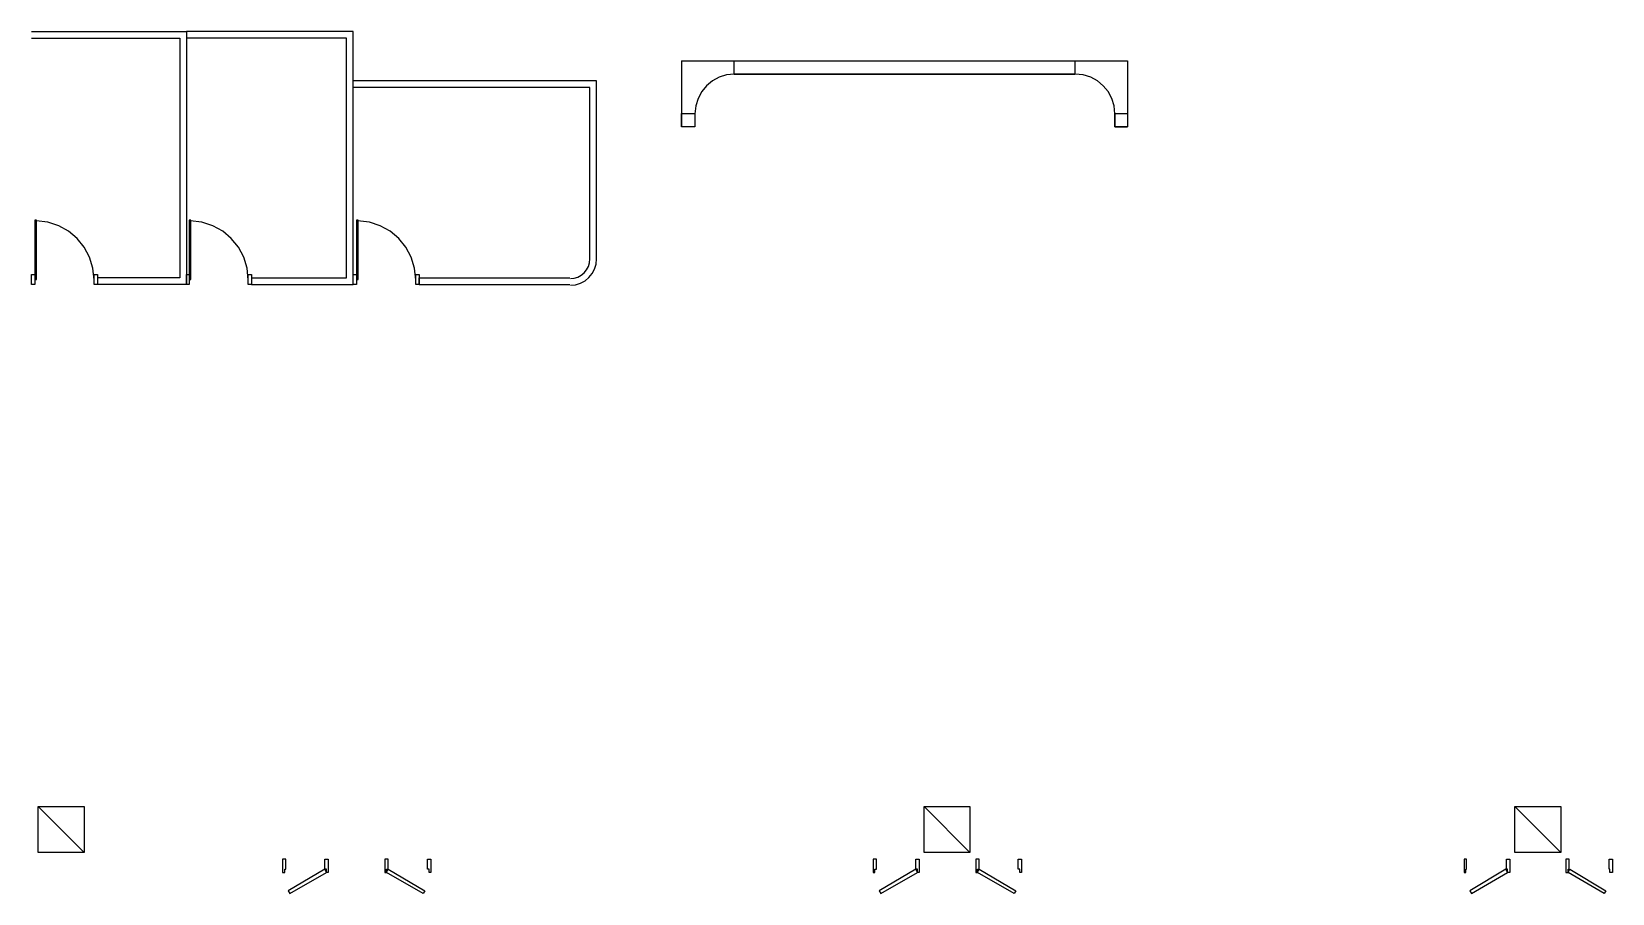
# Model space of a CAD drawing. Header units: millimetres. Extents: x -1062 to 473405, y -148599 to 38948.
# Drawn here: x -465 to 23614, y -98599 to -85478 of the extents above; entities that cross this region are included whole.
import ezdxf

# ---------------------------------------------------------------- set-up
doc = ezdxf.new("R2010")
doc.units = ezdxf.units.MM
for name, color, linetype in [('COLUMN', 1, 'Continuous'), ('DOOR', 3, 'Continuous'), ('WALL', 7, 'Continuous'), ('WINDOW', 4, 'Continuous')]:
    doc.layers.add(name, color=color, linetype=linetype)

msp = doc.modelspace()

# ---------------------------------------------------------------- linework, layer by layer
at = {"layer": 'COLUMN'}
for p, q in [((334.3, -97976.3), (-363.9, -97277.7)), ((-363.9, -97277.7), (334.3, -97277.7)), ((-363.9, -97976.3), (-363.9, -97277.7)), ((334.3, -97277.7), (334.3, -97976.3)), ((13827.2, -97976.3), (13129, -97277.7)), ((13129, -97277.7), (13827.2, -97277.7)), ((13129, -97976.3), (13129, -97277.7)), ((13827.2, -97277.7), (13827.2, -97976.3)), ((22826.7, -97976.3), (22128.5, -97277.7)), ((22128.5, -97277.7), (22826.7, -97277.7)), ((22128.5, -97976.3), (22128.5, -97277.7)), ((22826.7, -97277.7), (22826.7, -97976.3)), ((334.3, -97976.3), (-363.9, -97976.3)), ((13827.2, -97976.3), (13129, -97976.3)), ((22826.7, -97976.3), (22128.5, -97976.3))]:
    msp.add_line(p, q, dxfattribs=at)
at = {"layer": 'DOOR'}
for p, q in [((-389.3, -88348.7), (-414.7, -88348.7)), ((-414.7, -88348.7), (-414.7, -89250.5)), ((-219.6, -88381.3), (-398.4, -88361.4)), ((-389.3, -89250.5), (-389.3, -88348.7)), ((1959, -88348.7), (1933.6, -88348.7)), ((1933.6, -88348.7), (1933.6, -89250.5)), ((2128.6, -88381.3), (1949.8, -88361.4)), ((1959, -89250.5), (1959, -88348.7)), ((4510.3, -88348.7), (4484.9, -88348.7)), ((4484.9, -88348.7), (4484.9, -89250.5)), ((4680, -88381.3), (4501.1, -88361.4)), ((4510.3, -89250.5), (4510.3, -88348.7)), ((-53.3, -88434.6), (-219.6, -88381.3)), ((97.1, -88517.7), (-53.3, -88434.6)), ((228, -88627.1), (97.1, -88517.7)), ((2295, -88434.6), (2128.6, -88381.3)), ((2445.3, -88517.7), (2295, -88434.6)), ((2576.2, -88627.1), (2445.3, -88517.7)), ((4846.3, -88434.6), (4680, -88381.3)), ((4996.7, -88517.7), (4846.3, -88434.6)), ((5127.5, -88627.1), (4996.7, -88517.7)), ((335.8, -88759.3), (228, -88627.1)), ((417.3, -88910.7), (335.8, -88759.3)), ((2684.1, -88759.3), (2576.2, -88627.1)), ((2765.5, -88910.7), (2684.1, -88759.3)), ((5235.4, -88759.3), (5127.5, -88627.1)), ((5316.8, -88910.7), (5235.4, -88759.3)), ((468.7, -89077.7), (417.3, -88910.7)), ((486.6, -89256.8), (468.7, -89077.7)), ((2816.9, -89077.7), (2765.5, -88910.7)), ((2834.8, -89256.8), (2816.9, -89077.7)), ((5368.2, -89077.7), (5316.8, -88910.7)), ((5386.2, -89256.8), (5368.2, -89077.7)), ((-465.4, -89326.7), (-465.4, -89174.3)), ((-465.4, -89174.3), (-414.7, -89174.3)), ((-414.7, -89326.7), (-465.4, -89326.7)), ((-414.7, -89174.3), (-414.7, -89326.7)), ((-414.7, -89250.5), (-389.3, -89250.5)), ((486.6, -89326.7), (486.6, -89174.3)), ((486.6, -89174.3), (537.3, -89174.3)), ((537.3, -89326.7), (486.6, -89326.7)), ((537.3, -89174.3), (537.3, -89326.7)), ((1895.5, -89326.7), (1895.5, -89174.3)), ((1895.5, -89174.3), (1933.6, -89174.3)), ((1933.6, -89326.7), (1895.5, -89326.7)), ((1933.6, -89174.3), (1933.6, -89326.7)), ((1933.6, -89250.5), (1959, -89250.5)), ((2834.8, -89326.7), (2834.8, -89174.3)), ((2834.8, -89174.3), (2885.6, -89174.3)), ((2885.6, -89326.7), (2834.8, -89326.7)), ((2885.6, -89174.3), (2885.6, -89326.7)), ((4434.2, -89326.7), (4434.2, -89174.3)), ((4434.2, -89174.3), (4484.9, -89174.3)), ((4484.9, -89326.7), (4434.2, -89326.7)), ((4484.9, -89174.3), (4484.9, -89326.7)), ((4484.9, -89250.5), (4510.3, -89250.5)), ((5386.2, -89326.7), (5386.2, -89174.3)), ((5386.2, -89174.3), (5436.9, -89174.3)), ((5436.9, -89326.7), (5386.2, -89326.7)), ((5436.9, -89174.3), (5436.9, -89326.7))]:
    msp.add_line(p, q, dxfattribs=at)
at = {"layer": 'WALL'}
for p, q in [((9435.3, -85922.7), (16226.2, -85922.7)), ((9435.3, -85922.7), (9435.3, -86926.1)), ((16226.2, -85922.7), (16226.2, -86926.1)), ((10006.6, -86173.4), (9904.2, -86229)), ((10119.8, -86138.2), (10006.6, -86173.4)), ((10241.3, -86125.9), (10119.8, -86138.2)), ((10235, -86125.9), (15426.5, -86125.9)), ((15554.4, -86138.2), (15432.9, -86125.9)), ((15667.5, -86173.4), (15554.4, -86138.2)), ((15770, -86229), (15667.5, -86173.4)), ((9741.4, -86391.9), (9685.8, -86494.4)), ((9815, -86302.7), (9741.4, -86391.9)), ((9904.2, -86229), (9815, -86302.7)), ((15859.2, -86302.7), (15770, -86229)), ((15932.8, -86391.9), (15859.2, -86302.7)), ((15988.4, -86494.4), (15932.8, -86391.9)), ((9650.6, -86607.7), (9638.4, -86729.3)), ((9685.8, -86494.4), (9650.6, -86607.7)), ((16023.5, -86607.7), (15988.4, -86494.4)), ((16035.8, -86729.3), (16023.5, -86607.7)), ((9638.4, -86722.9), (9638.4, -86926.1)), ((16035.8, -86722.9), (16035.8, -86926.1)), ((9638.4, -86926.1), (9435.3, -86926.1)), ((16035.8, -86926.1), (16226.2, -86926.1))]:
    msp.add_line(p, q, dxfattribs=at)
for points in [[(15426.5, -85922.7), (15426.5, -86125.9), (10235, -86125.9), (10235, -85922.7), (15426.5, -85922.7)], [(9638.4, -86722.9), (9638.4, -86926.1), (9435.3, -86926.1), (9435.3, -86722.9), (9638.4, -86722.9)], [(16226.2, -86722.9), (16226.2, -86926.1), (16035.8, -86926.1), (16035.8, -86722.9), (16226.2, -86722.9)]]:
    msp.add_lwpolyline(points, close=True, dxfattribs=at)
at = {"layer": 'WINDOW'}
for p, q in [((-465.4, -85478.2), (1895.5, -85478.2)), ((1895.5, -85478.2), (1895.5, -89326.7)), ((4434.2, -85478.2), (1895.5, -85478.2)), ((4434.2, -89326.7), (4434.2, -85478.2)), ((-465.4, -85579.8), (1794, -85579.8)), ((1794, -85579.8), (1794, -89225.1)), ((4332.6, -85579.8), (1895.5, -85579.8)), ((4332.6, -89225.1), (4332.6, -85579.8)), ((8140.6, -86227.6), (4434.2, -86227.6)), ((8039, -86329.2), (4434.2, -86329.2)), ((8039, -88932.9), (8039, -86329.2)), ((8140.6, -88932.9), (8140.6, -86227.6)), ((7988.1, -89106.2), (8015.6, -89055.5)), ((8015.6, -89055.5), (8033, -88999.4)), ((8033, -88999.4), (8039, -88939.3)), ((8109.2, -89095), (8132.5, -89019.9)), ((8132.5, -89019.9), (8140.6, -88939.3)), ((1794, -89225.1), (537.3, -89225.1)), ((537.3, -89225.1), (537.3, -89326.7)), ((1895.5, -89326.7), (537.3, -89326.7)), ((2885.6, -89225.1), (4332.6, -89225.1)), ((2885.6, -89225.1), (2885.6, -89326.7)), ((2885.6, -89326.7), (4434.2, -89326.7)), ((5436.9, -89225.1), (7734.4, -89225.1)), ((5436.9, -89326.7), (5436.9, -89225.1)), ((5436.9, -89326.7), (7734.4, -89326.7)), ((7740.8, -89237.8), (7800.9, -89231.7)), ((7740.8, -89339.4), (7821.3, -89331.2)), ((7800.9, -89231.7), (7856.9, -89214.3)), ((7821.3, -89331.2), (7896.4, -89307.9)), ((7856.9, -89214.3), (7907.5, -89186.8)), ((7896.4, -89307.9), (7964.3, -89271)), ((7907.5, -89186.8), (7951.7, -89150.3)), ((7951.7, -89150.3), (7988.1, -89106.2)), ((7964.3, -89271), (8023.5, -89222.2)), ((8023.5, -89222.2), (8072.3, -89163)), ((8072.3, -89163), (8109.2, -89095)), ((3406, -98077.9), (3355.2, -98077.9)), ((3355.2, -98077.9), (3355.2, -98281.1)), ((3393.3, -98281.1), (3393.3, -98230.3)), ((3393.3, -98230.3), (3406, -98230.3)), ((3406, -98230.3), (3406, -98077.9)), ((4002.6, -98230.3), (3444.1, -98560.5)), ((4002.6, -98230.3), (4002.6, -98077.9)), ((4002.6, -98077.9), (4053.4, -98077.9)), ((4028, -98230.3), (4002.6, -98230.3)), ((4028, -98281.1), (4002.6, -98230.3)), ((4028, -98281.1), (4028, -98230.3)), ((4053.4, -98077.9), (4053.4, -98281.1)), ((4967.3, -98077.9), (4916.5, -98077.9)), ((4916.5, -98077.9), (4916.5, -98281.1)), ((4941.9, -98281.1), (4941.9, -98230.3)), ((4941.9, -98230.3), (4967.3, -98230.3)), ((4941.9, -98281.1), (4967.3, -98230.3)), ((4967.3, -98230.3), (4967.3, -98077.9)), ((4967.3, -98230.3), (5525.8, -98560.5)), ((5563.9, -98230.3), (5563.9, -98077.9)), ((5563.9, -98077.9), (5614.6, -98077.9)), ((5589.2, -98230.3), (5563.9, -98230.3)), ((5589.2, -98281.1), (5589.2, -98230.3)), ((5614.6, -98077.9), (5614.6, -98281.1)), ((12405.5, -98077.9), (12354.7, -98077.9)), ((12354.7, -98077.9), (12354.7, -98281.1)), ((12380.1, -98281.1), (12380.1, -98230.3)), ((12380.1, -98230.3), (12405.5, -98230.3)), ((12405.5, -98230.3), (12405.5, -98077.9)), ((13002.1, -98230.3), (12443.6, -98560.5)), ((13002.1, -98230.3), (13002.1, -98077.9)), ((13002.1, -98077.9), (13052.9, -98077.9)), ((13027.5, -98230.3), (13002.1, -98230.3)), ((13027.5, -98281.1), (13002.1, -98230.3)), ((13027.5, -98281.1), (13027.5, -98230.3)), ((13052.9, -98077.9), (13052.9, -98281.1)), ((13966.8, -98077.9), (13916, -98077.9)), ((13916, -98077.9), (13916, -98281.1)), ((13941.4, -98281.1), (13941.4, -98230.3)), ((13941.4, -98230.3), (13966.8, -98230.3)), ((13941.4, -98281.1), (13966.8, -98230.3)), ((13966.8, -98230.3), (13966.8, -98077.9)), ((13966.8, -98230.3), (14525.3, -98560.5)), ((14563.4, -98230.3), (14563.4, -98077.9)), ((14563.4, -98077.9), (14614.1, -98077.9)), ((14588.7, -98230.3), (14563.4, -98230.3)), ((14588.7, -98281.1), (14588.7, -98230.3)), ((14614.1, -98077.9), (14614.1, -98281.1)), ((21392.3, -98077.9), (21354.2, -98077.9)), ((21354.2, -98077.9), (21354.2, -98281.1)), ((21379.6, -98281.1), (21379.6, -98230.3)), ((21379.6, -98230.3), (21392.3, -98230.3)), ((21392.3, -98230.3), (21392.3, -98077.9)), ((21988.9, -98230.3), (21443.1, -98560.5)), ((22014.3, -98281.1), (21988.9, -98230.3)), ((22001.6, -98230.3), (22001.6, -98077.9)), ((22001.6, -98077.9), (22052.4, -98077.9)), ((22014.3, -98230.3), (22001.6, -98230.3)), ((22014.3, -98281.1), (22014.3, -98230.3)), ((22052.4, -98077.9), (22052.4, -98281.1)), ((22953.6, -98077.9), (22902.8, -98077.9)), ((22902.8, -98077.9), (22902.8, -98281.1)), ((22940.9, -98281.1), (22940.9, -98230.3)), ((22940.9, -98230.3), (22953.6, -98230.3)), ((22940.9, -98281.1), (22966.3, -98230.3)), ((22953.6, -98230.3), (22953.6, -98077.9)), ((22966.3, -98230.3), (23512.1, -98560.5)), ((23562.9, -98230.3), (23562.9, -98077.9)), ((23562.9, -98077.9), (23613.6, -98077.9)), ((23575.6, -98230.3), (23562.9, -98230.3)), ((23575.6, -98281.1), (23575.6, -98230.3)), ((23613.6, -98077.9), (23613.6, -98281.1)), ((3355.2, -98281.1), (3393.3, -98281.1)), ((3469.5, -98598.6), (4028, -98281.1)), ((4053.4, -98281.1), (4028, -98281.1)), ((4916.5, -98281.1), (4941.9, -98281.1)), ((5500.4, -98598.6), (4941.9, -98281.1)), ((5614.6, -98281.1), (5589.2, -98281.1)), ((12354.7, -98281.1), (12380.1, -98281.1)), ((12469, -98598.6), (13027.5, -98281.1)), ((13052.9, -98281.1), (13027.5, -98281.1)), ((13916, -98281.1), (13941.4, -98281.1)), ((14499.9, -98598.6), (13941.4, -98281.1)), ((14614.1, -98281.1), (14588.7, -98281.1)), ((21354.2, -98281.1), (21379.6, -98281.1)), ((21468.5, -98598.6), (22014.3, -98281.1)), ((22052.4, -98281.1), (22014.3, -98281.1)), ((22902.8, -98281.1), (22940.9, -98281.1)), ((23486.7, -98598.6), (22940.9, -98281.1)), ((23613.6, -98281.1), (23575.6, -98281.1)), ((3444.1, -98560.5), (3469.5, -98598.6)), ((5525.8, -98560.5), (5500.4, -98598.6)), ((12443.6, -98560.5), (12469, -98598.6)), ((14525.3, -98560.5), (14499.9, -98598.6)), ((21443.1, -98560.5), (21468.5, -98598.6)), ((23512.1, -98560.5), (23486.7, -98598.6))]:
    msp.add_line(p, q, dxfattribs=at)

doc.saveas('drawing.dxf')
